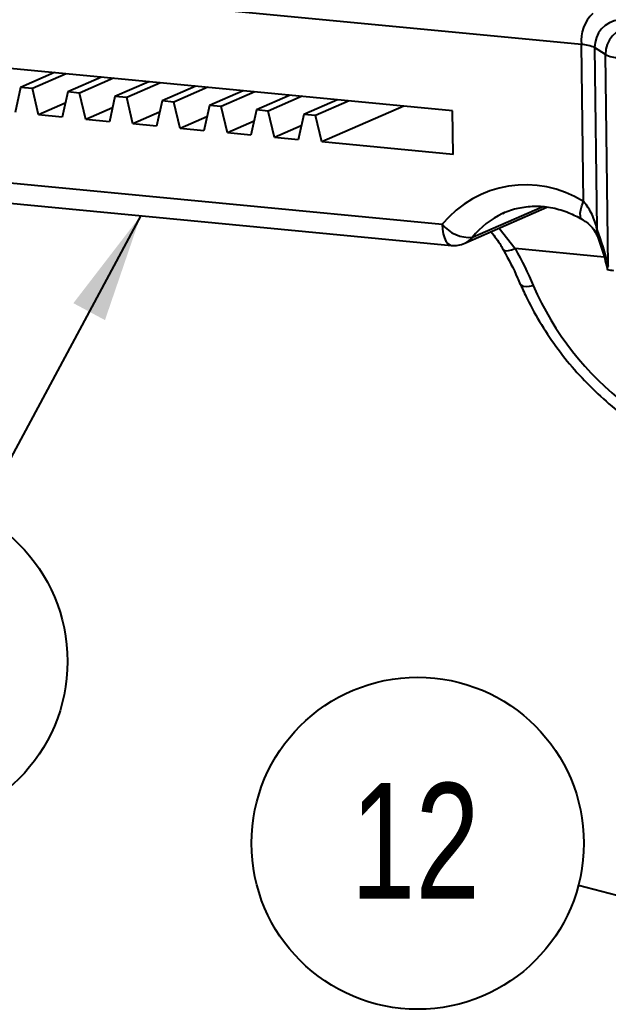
# Model space of a CAD drawing. Header units: millimetres. Extents: x -56 to 279, y 0 to 216.
# Drawn here: x 35.36 to 53.18, y 69.62 to 99.61 of the extents above; entities that cross this region are included whole.
import ezdxf

# ---------------------------------------------------------------- set-up
doc = ezdxf.new("R2010")
doc.units = ezdxf.units.MM
doc.layers.add('TITLE_BLOCK_BORDER', color=7, linetype='Continuous')
doc.styles.add('SLDTEXTSTYLE0', font='TXT', dxfattribs={"width": 0.75})
doc.dimstyles.new('SLDDIMSTYLE0', dxfattribs={"dimtxt": 0.18, "dimasz": 3.302, "dimexe": 0, "dimexo": 0.0625, "dimgap": 0, "dimtad": 0, "dimtih": 1, "dimtoh": 1, "dimdec": 0, "dimrnd": 1e-09, "dimzin": 0, "dimdsep": 46, "dimtxsty": 'Standard', "dimsah": 1, "dimcen": 0.09, "dimadec": 0, "dimazin": 0, "dimtfac": 3.302, "dimtdec": 0, "dimtofl": 0, "dimtmove": 0, "dimatfit": 3, "dimfxl": 1, "dimfrac": 2, "dimtolj": 1, "dimtzin": 0, "dimarcsym": 0})

# ---------------------------------------------------------------- blocks, each defined once
blk = doc.blocks.new('SW_NOTE_46')
at = {"layer": 'TITLE_BLOCK_BORDER', "color": 0}
blk.add_circle((-4.865, 1.28), 5.031, dxfattribs=at)
at = {"layer": 'TITLE_BLOCK_BORDER', "color": 0, "insert": (-4.935, 3.104), "char_height": 3.5, "attachment_point": 2, "style": 'SLDTEXTSTYLE0'}
blk.add_mtext('12', dxfattribs=at)
blk = doc.blocks.new('SW_NOTE_48')
at = {"layer": 'TITLE_BLOCK_BORDER', "color": 0}
blk.add_circle((-2.378, -4.433), 5.031, dxfattribs=at)
at = {"layer": 'TITLE_BLOCK_BORDER', "color": 0, "insert": (-2.413, -2.609), "char_height": 3.5, "attachment_point": 2, "style": 'SLDTEXTSTYLE0'}
blk.add_mtext('7', dxfattribs=at)

msp = doc.modelspace()

# ---------------------------------------------------------------- linework, layer by layer
at = {"color": 7, "linetype": 'Continuous', "lineweight": 25}
for p, q in [((52.371, 98.861), (33.206, 100.696)), ((52.433, 94.102), (52.371, 98.861)), ((53.099, 98.558), (52.771, 98.767)), ((52.771, 98.767), (52.842, 93.273)), ((53.181, 92.154), (53.099, 98.558)), ((48.47, 96.854), (33.237, 98.313)), ((36.41, 98.009), (35.387, 97.561)), ((36.768, 97.975), (35.744, 97.526)), ((37.839, 97.872), (36.816, 97.424)), ((38.196, 97.838), (37.173, 97.39)), ((35.387, 97.561), (35.219, 96.796)), ((35.744, 97.526), (35.387, 97.561)), ((35.933, 96.728), (35.744, 97.526)), ((39.268, 97.735), (38.245, 97.287)), ((39.625, 97.701), (38.602, 97.253)), ((40.697, 97.599), (39.674, 97.15)), ((41.054, 97.564), (40.031, 97.116)), ((36.816, 97.424), (36.648, 96.66)), ((37.173, 97.39), (36.816, 97.424)), ((37.362, 96.591), (37.173, 97.39)), ((38.245, 97.287), (38.076, 96.523)), ((38.602, 97.253), (38.245, 97.287)), ((38.791, 96.454), (38.602, 97.253)), ((42.126, 97.462), (41.103, 97.014)), ((42.483, 97.428), (41.46, 96.979)), ((43.555, 97.325), (42.531, 96.877)), ((43.912, 97.291), (42.889, 96.843)), ((44.983, 97.188), (43.96, 96.74)), ((36.741, 97.082), (35.933, 96.728)), ((38.17, 96.945), (37.362, 96.591)), ((39.674, 97.15), (39.505, 96.386)), ((40.031, 97.116), (39.674, 97.15)), ((40.22, 96.318), (40.031, 97.116)), ((41.103, 97.014), (40.934, 96.249)), ((41.46, 96.979), (41.103, 97.014)), ((41.649, 96.181), (41.46, 96.979)), ((42.531, 96.877), (42.363, 96.113)), ((42.889, 96.843), (42.531, 96.877)), ((45.341, 97.154), (44.318, 96.706)), ((46.991, 96.996), (44.506, 95.907)), ((36.648, 96.66), (35.933, 96.728)), ((38.076, 96.523), (37.362, 96.591)), ((39.598, 96.808), (38.791, 96.454)), ((41.027, 96.672), (40.22, 96.318)), ((43.077, 96.044), (42.889, 96.843)), ((43.96, 96.74), (43.792, 95.976)), ((44.318, 96.706), (43.96, 96.74)), ((44.506, 95.907), (44.318, 96.706)), ((48.487, 95.526), (48.47, 96.854)), ((39.505, 96.386), (38.791, 96.454)), ((40.934, 96.249), (40.22, 96.318)), ((42.456, 96.535), (41.649, 96.181)), ((43.885, 96.398), (43.077, 96.044)), ((42.363, 96.113), (41.649, 96.181)), ((43.792, 95.976), (43.077, 96.044)), ((48.487, 95.526), (44.506, 95.907)), ((33.282, 94.836), (48.156, 93.412)), ((33.565, 94.197), (48.44, 92.773)), ((48.837, 92.837), (51.326, 93.928)), ((50.04, 93.766), (49.984, 93.74))]:
    msp.add_line(p, q, dxfattribs=at)
at = {"color": 8, "linetype": 'Continuous', "lineweight": 25}
for p, q in [((49.073, 93.019), (51.181, 93.943)), ((49.884, 93.296), (50.362, 92.674)), ((53.06, 92.415), (50.362, 92.674))]:
    msp.add_line(p, q, dxfattribs=at)
at = {"color": 8, "linetype": 'Continuous', "lineweight": 25, "flags": 128}
for points in [[(52.39, 93.568), (52.358, 93.601), (52.339, 93.663), (52.337, 93.747), (52.352, 93.851), (52.385, 93.971), (52.433, 94.102)], [(48.156, 93.412), (48.165, 93.263), (48.187, 93.125), (48.222, 93.004), (48.268, 92.906), (48.324, 92.832), (48.387, 92.787), (48.44, 92.773)], [(50.009, 92.636), (50.01, 92.636), (50.038, 92.615), (50.09, 92.608), (50.163, 92.616), (50.255, 92.638), (50.362, 92.674)], [(50.525, 91.592), (50.528, 91.586), (50.562, 91.554), (50.62, 91.535), (50.7, 91.528), (50.799, 91.535), (50.915, 91.554)]]:
    msp.add_lwpolyline(points, dxfattribs=at)
at = {"color": 7, "linetype": 'Continuous', "lineweight": 25}
for centre, radius, start, end in [((53.448, 98.995), 1.085, 132.0619, 187.078), ((53.609, 98.778), 0.838, 96.0533, 180.7613), ((53.937, 98.569), 0.838, 96.0533, 180.7613), ((52.334, 97.812), 1.05, 65.4088, 87.9803), ((53.535, 99.512), 1.05, 245.4088, 267.9803), ((50.684, 91.341), 3.268, 57.6462, 140.6751), ((48.983, 94.075), 1.06, 218.7396, 274.8636), ((48.516, 93.57), 0.8, 264.5316, 293.6614)]:
    msp.add_arc(centre, radius, start, end, dxfattribs=at)
at = {"color": 8, "linetype": 'Continuous', "lineweight": 25}
for centre, radius, start, end in [((51.069, 91.433), 2.55, 115.2015, 141.539), ((53.203, 93.181), 0.373, 165.7843, 200.1777), ((48.586, 93.406), 0.622, 293.8099, 321.5255)]:
    msp.add_arc(centre, radius, start, end, dxfattribs=at)
at = {"color": 7, "linetype": 'Continuous', "lineweight": 25}
for centre, major_axis, ratio, start_param, end_param in [((51.642, 91.156), (-0.663, 4.139), 0.406647, 4.890306, 5.182856), ((53.588, 92.794), (1.067, 0.171), 0.71923, 4.189914, 4.365722), ((56.774, 92.932), (-4.885, 5.475), 0.783364, 1.168517, 3.710074)]:
    msp.add_ellipse(centre, major_axis=major_axis, ratio=ratio, start_param=start_param, end_param=end_param, dxfattribs=at)
for points, knots in [([(49.991, 93.736), (50.015, 93.749), (50.177, 93.842), (50.517, 93.927), (51, 93.979), (51.499, 93.925), (51.969, 93.789), (52.259, 93.637), (52.391, 93.567)], [0, 0, 0, 0, 0.034895, 0.236542, 0.4383165, 0.6381035, 0.8352105, 1, 1, 1, 1]), ([(52.842, 93.273), (52.809, 93.421), (52.761, 93.568), (52.628, 93.849), (52.544, 93.984), (52.433, 94.102)], [0, 0, 0, 0, 0.5, 0.5, 1, 1, 1, 1]), ([(52.386, 93.564), (52.435, 93.536), (52.566, 93.459), (52.711, 93.306), (52.815, 93.153), (52.84, 93.078), (52.848, 93.056)], [0, 0, 0, 0, 0.183546, 0.495053, 0.850824, 1, 1, 1, 1]), ([(49.638, 93.188), (49.742, 93.055), (49.878, 92.882), (49.979, 92.68), (50.003, 92.633)], [0, 0, 0, 0, 0.768883, 1, 1, 1, 1]), ([(52.854, 93.052), (52.883, 92.973), (52.967, 92.744), (53.073, 92.399), (53.142, 92.117), (53.165, 92.021)], [0, 0, 0, 0, 0.260614, 0.746847, 1, 1, 1, 1]), ([(50.005, 92.635), (50.006, 92.632), (50.169, 92.354), (50.349, 92.006), (50.488, 91.655), (50.514, 91.59)], [0, 0, 0, 0, 0.009657, 0.818334, 1, 1, 1, 1]), ([(50.525, 91.592), (50.591, 91.446), (50.777, 91.031), (51.147, 90.367), (51.653, 89.617), (52.226, 88.915), (52.859, 88.267), (53.544, 87.681), (54.271, 87.164), (55.034, 86.723), (55.821, 86.363), (56.625, 86.087), (57.436, 85.9), (58.244, 85.805), (59.039, 85.8), (59.809, 85.895), (60.394, 86.024), (60.705, 86.15), (60.785, 86.183)], [0, 0, 0, 0, 0.037322, 0.106112, 0.174662, 0.242922, 0.310866, 0.378491, 0.445811, 0.512856, 0.579663, 0.646272, 0.712717, 0.779019, 0.845182, 0.911197, 0.977048, 1, 1, 1, 1])]:
    msp.add_open_spline(points, degree=3, knots=knots, dxfattribs=at)
for points in [[(50.362, 92.674), (50.567, 92.307), (50.752, 91.933), (50.915, 91.554)], [(53.162, 92.043), (53.15, 92.063), (53.155, 92.102), (53.182, 92.147)], [(53.181, 92.154), (53.182, 92.152), (53.182, 92.149), (53.182, 92.147)]]:
    msp.add_open_spline(points, degree=3, dxfattribs=at)

# ---------------------------------------------------------------- block references
at = {"layer": 'TITLE_BLOCK_BORDER'}
for name, p in [('SW_NOTE_48', (34.155, 84.597)), ('SW_NOTE_46', (52.278, 73.372))]:
    msp.add_blockref(name, p, dxfattribs=at)

# ---------------------------------------------------------------- leaders
for points in [[(39.025, 93.675), (34.155, 84.597)], [(61.142, 71.04), (52.278, 73.372)]]:
    msp.add_leader(points, dimstyle='SLDDIMSTYLE0', dxfattribs=at)

doc.saveas('drawing.dxf')
